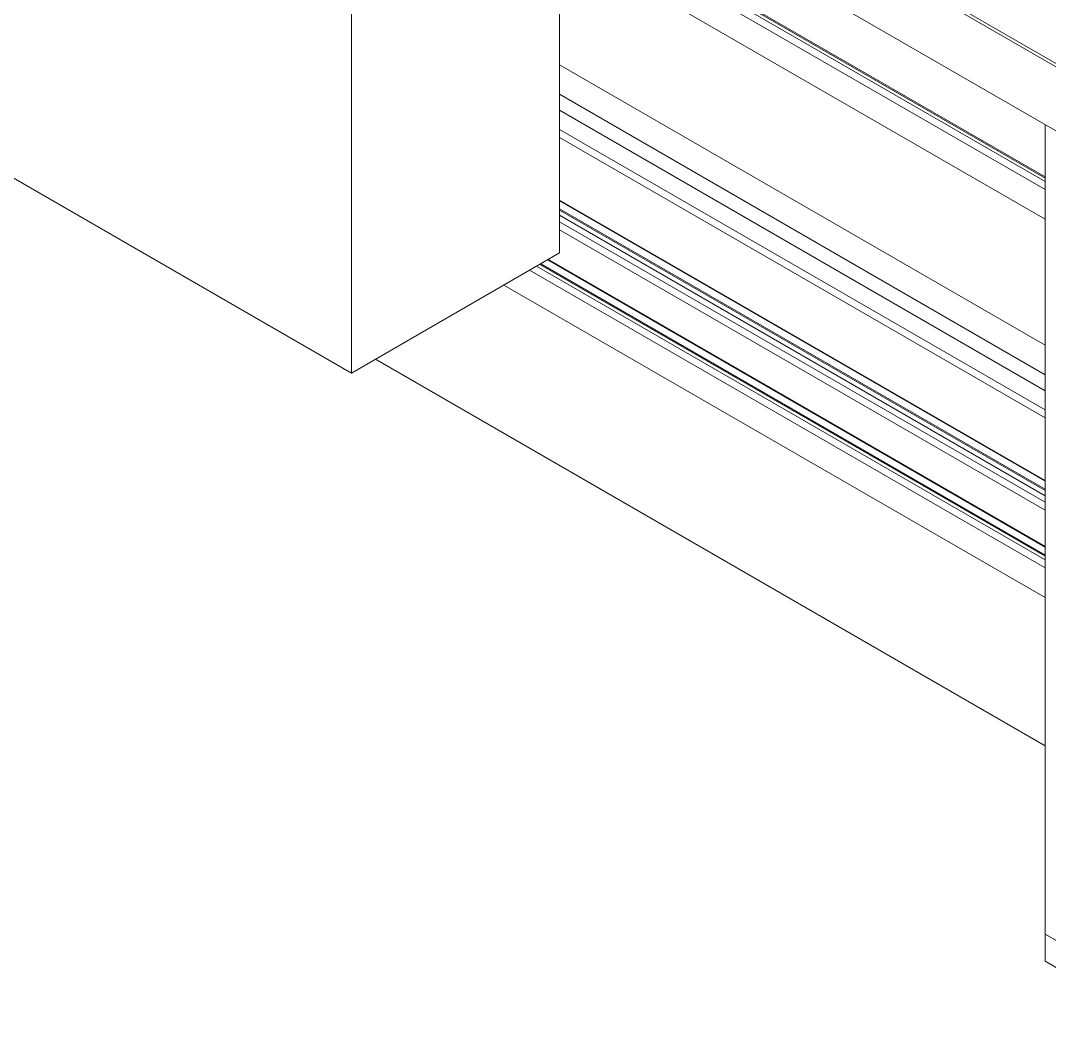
# Model space of a CAD drawing. Header units: millimetres. Extents: x 169 to 14583, y -399 to 10804.
# Drawn here: x 10667 to 11191, y 6654 to 7166 of the extents above; entities that cross this region are included whole.
import ezdxf

# ---------------------------------------------------------------- set-up
doc = ezdxf.new("R2010")
doc.units = ezdxf.units.MM
doc.header["$LTSCALE"] = 35

msp = doc.modelspace()

# ---------------------------------------------------------------- linework, layer by layer
at = {"color": 7, "linetype": 'Continuous', "lineweight": 18}
for p, q in [((10287.124, 7633.524), (11743.764, 6792.624)), ((10835.132, 7296.746), (10835.132, 6986.461)), ((10941.198, 7255.935), (10941.198, 7047.691)), ((11029.586, 7237.571), (11743.764, 6825.285)), ((10941.198, 7229.341), (11188.685, 7086.469)), ((10941.198, 7228.727), (11188.685, 7085.855)), ((10941.198, 7226.89), (11188.685, 7084.019)), ((10941.198, 7222.808), (11188.685, 7079.937)), ((11055.042, 7224.509), (11361.219, 7047.757)), ((10446.223, 7210.973), (10835.132, 6986.461)), ((10941.198, 7207.702), (11188.685, 7064.831)), ((11188.685, 7000.63), (10941.198, 7143.501)), ((10941.198, 7128.523), (11188.685, 6985.652)), ((10941.198, 7120.362), (11188.685, 6977.491)), ((10941.198, 7110.565), (11188.685, 6967.694)), ((11188.685, 6700.69), (11188.685, 7113.064)), ((10941.198, 7106.482), (11188.685, 6963.611)), ((10941.198, 7074.556), (11188.685, 6931.684)), ((10941.198, 7074.229), (11188.685, 6931.358)), ((10941.198, 7070.146), (11188.685, 6927.275)), ((10941.198, 7069.533), (11188.685, 6926.661)), ((10941.198, 7066.88), (11188.685, 6924.008)), ((10941.198, 7063.614), (11188.685, 6920.743)), ((10941.198, 7059.531), (11188.685, 6916.66)), ((10835.132, 6986.461), (10941.198, 7047.691)), ((10931.65, 7042.18), (11188.685, 6893.797)), ((10935.187, 7044.221), (11188.685, 6897.879)), ((10935.469, 7044.384), (11188.685, 6898.206)), ((10925.993, 7038.914), (11188.685, 6887.264)), ((10929.528, 7040.955), (11188.685, 6891.346)), ((10931.119, 7041.873), (11188.685, 6893.183)), ((10912.909, 7031.361), (11188.685, 6872.158)), ((10847.392, 6993.539), (11188.685, 6796.514)), ((11188.685, 6686.809), (11188.685, 6700.69)), ((11245.254, 6668.034), (11188.685, 6700.69)), ((11199.893, 6694.22), (11188.685, 6700.69)), ((11245.254, 6654.153), (11188.685, 6686.809))]:
    msp.add_line(p, q, dxfattribs=at)

doc.saveas('drawing.dxf')
